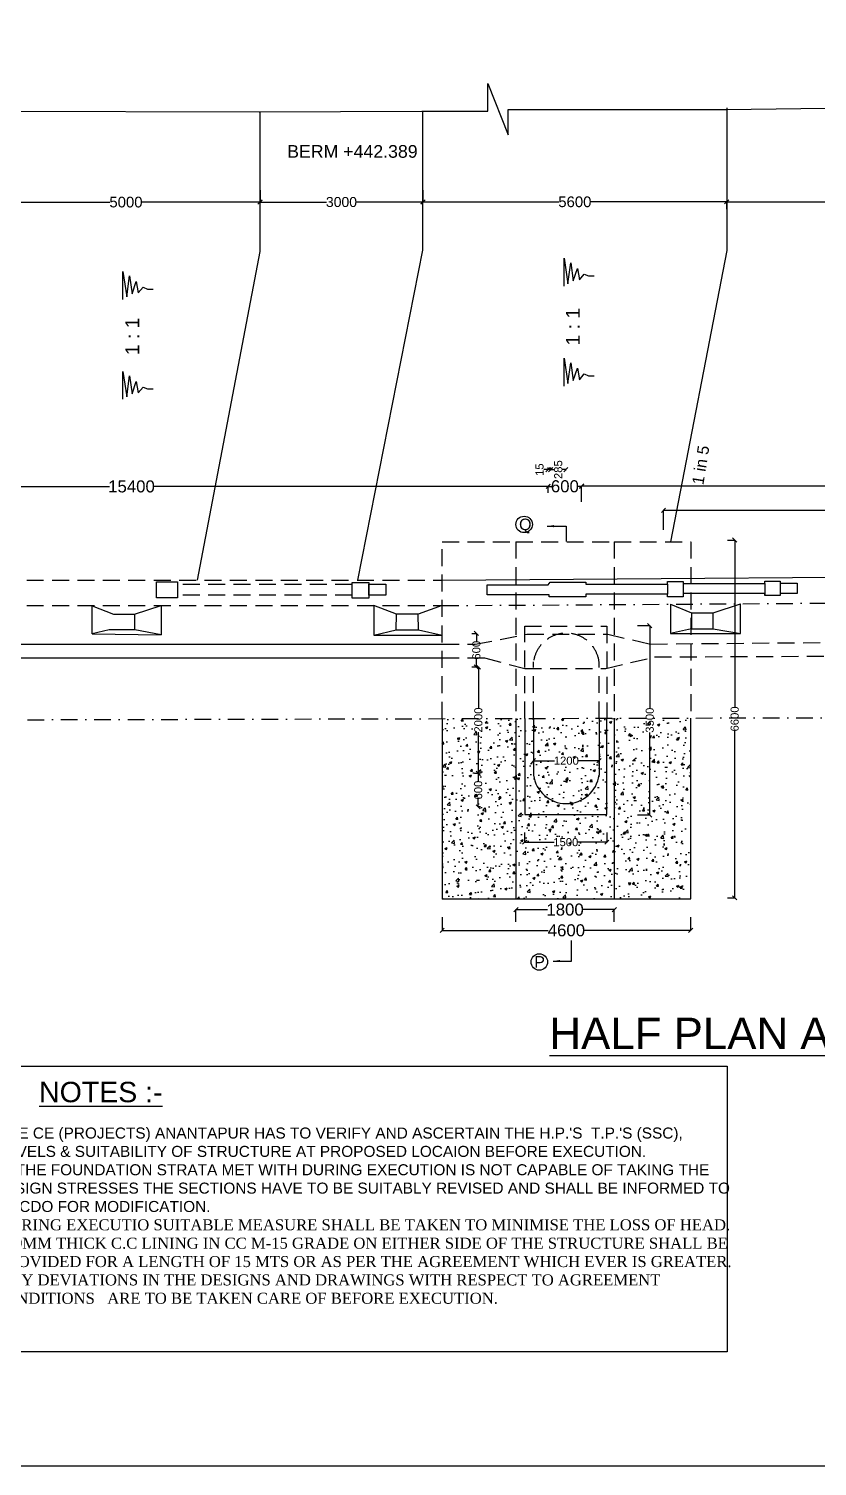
# Model space of a CAD drawing. Header units: inches. Extents: x 20329 to 26884, y 17169 to 22127.
# Drawn here: x 21561 to 22743, y 17736 to 19889 of the extents above; entities that cross this region are included whole.
import ezdxf

# ---------------------------------------------------------------- set-up
doc = ezdxf.new("R2010")
doc.units = ezdxf.units.IN
doc.header["$MEASUREMENT"] = 0
doc.linetypes.add('DASHDOT', pattern=[1, 0.5, -0.25, 0, -0.25])
doc.linetypes.add('HIDDEN', pattern=[9.525, 6.35, -3.175])
for name, color, linetype in [('DIMENSION', 255, 'Continuous'), ('DRAWING', 2, 'Continuous'), ('HATCH', 7, 'Continuous'), ('TEXT', 255, 'Continuous')]:
    doc.layers.add(name, color=color, linetype=linetype)
doc.styles.get("Standard").update_dxf_attribs({"font": 'arial.ttf'})
doc.dimstyles.get("Standard").update_dxf_attribs({"dimtxt": 12.0625, "dimasz": 6.3125, "dimexe": 0.18, "dimexo": 0.0625, "dimgap": 0.09, "dimtad": 0, "dimtih": 1, "dimtoh": 1, "dimdec": 4, "dimzin": 0, "dimdsep": 46, "dimtxsty": 'Standard', "dimblk": 'OBLIQUE', "dimcen": 0.09, "dimadec": 0, "dimazin": 0, "dimtfac": 1, "dimtdec": 4, "dimtofl": 0, "dimtmove": 0, "dimatfit": 3, "dimfxl": 1, "dimtolj": 1, "dimtzin": 0, "dimarcsym": 0})

# ---------------------------------------------------------------- blocks, each defined once
blk = doc.blocks.new('_Oblique')
at = {"color": 0, "linetype": 'ByBlock', "lineweight": -2}
blk.add_line((-0.5, -0.5), (0.5, 0.5), dxfattribs=at)
blk = doc.blocks.new('*D27')
at = {"layer": 'Defpoints', "color": 0, "transparency": 16777216}
for p in [(22608.5, 19123.3), (22608.5, 18587.3), (22619.4, 18587.3)]:
    blk.add_point(p, dxfattribs=at)
at = {"layer": 'TEXT', "color": 0, "lineweight": -2, "transparency": 16777216}
for p, q in [((22608.5, 19123.3), (22619.6, 19123.3)), ((22619.4, 19123.3), (22619.4, 18873.5)), ((22619.4, 18587.3), (22619.4, 18837.1)), ((22608.5, 18587.3), (22619.6, 18587.3))]:
    blk.add_line(p, q, dxfattribs=at)
at = {"layer": 'TEXT', "color": 0, "lineweight": -2, "transparency": 16777216, "xscale": 6.3125, "yscale": 6.3125, "zscale": 6.3125}
for p, rotation in [((22619.4, 19123.3), 90), ((22619.4, 18587.3), 270)]:
    blk.add_blockref('_Oblique', p, dxfattribs=dict(at, rotation=rotation))
at = {"layer": 'TEXT', "color": 0, "transparency": 16777216, "insert": (22619.4, 18855.3), "char_height": 12.1, "attachment_point": 5, "rotation": 90}
blk.add_mtext('\\A1;6600', dxfattribs=at)
blk = doc.blocks.new('*D28')
at = {"layer": 'Defpoints', "color": 0, "transparency": 16777216}
for p in [(22473.6, 18995.2), (22473.6, 18711.5), (22492.1, 18711.5)]:
    blk.add_point(p, dxfattribs=at)
at = {"layer": 'TEXT', "color": 0, "lineweight": -2, "transparency": 16777216}
for p, q in [((22473.6, 18995.2), (22492.3, 18995.2)), ((22492.1, 18995.2), (22492.1, 18871.5)), ((22492.1, 18711.5), (22492.1, 18835.2)), ((22473.6, 18711.5), (22492.3, 18711.5))]:
    blk.add_line(p, q, dxfattribs=at)
at = {"layer": 'TEXT', "color": 0, "lineweight": -2, "transparency": 16777216, "xscale": 6.3125, "yscale": 6.3125, "zscale": 6.3125}
for p, rotation in [((22492.1, 18995.2), 90), ((22492.1, 18711.5), 270)]:
    blk.add_blockref('_Oblique', p, dxfattribs=dict(at, rotation=rotation))
at = {"layer": 'TEXT', "color": 0, "transparency": 16777216, "insert": (22492.1, 18853.4), "char_height": 12.1, "attachment_point": 5, "rotation": 90}
blk.add_mtext('\\A1;3500', dxfattribs=at)
blk = doc.blocks.new('*D29')
at = {"layer": 'Defpoints', "color": 0, "transparency": 16777216}
for p in [(22317.8, 18787.6), (22416.1, 18792.7), (22416.1, 18787.6)]:
    blk.add_point(p, dxfattribs=at)
at = {"layer": 'TEXT', "color": 0, "lineweight": -2, "transparency": 16777216}
for p, q in [((22317.8, 18787.7), (22317.8, 18792.9)), ((22317.8, 18792.7), (22349.4, 18792.7)), ((22416.1, 18792.7), (22384.5, 18792.7)), ((22416.1, 18787.7), (22416.1, 18792.9))]:
    blk.add_line(p, q, dxfattribs=at)
at = {"layer": 'TEXT', "color": 0, "lineweight": -2, "transparency": 16777216, "xscale": 6.3125, "yscale": 6.3125, "zscale": 6.3125, "rotation": 180}
blk.add_blockref('_Oblique', (22317.8, 18792.7), dxfattribs=at)
at = {"layer": 'TEXT', "color": 0, "lineweight": -2, "transparency": 16777216, "xscale": 6.3125, "yscale": 6.3125, "zscale": 6.3125}
blk.add_blockref('_Oblique', (22416.1, 18792.7), dxfattribs=at)
at = {"layer": 'TEXT', "color": 0, "transparency": 16777216, "insert": (22367, 18792.7), "char_height": 12.06, "attachment_point": 5}
blk.add_mtext('\\A1;1200', dxfattribs=at)
blk = doc.blocks.new('*D30')
at = {"layer": 'Defpoints', "color": 0, "transparency": 16777216}
for p in [(22304.5, 18685.3), (22427.8, 18685.3), (22427.8, 18670.6)]:
    blk.add_point(p, dxfattribs=at)
at = {"layer": 'TEXT', "color": 0, "lineweight": -2, "transparency": 16777216}
for p, q in [((22304.5, 18685.3), (22304.5, 18670.4)), ((22427.8, 18685.3), (22427.8, 18670.4)), ((22304.5, 18670.6), (22348.7, 18670.6)), ((22427.8, 18670.6), (22383.7, 18670.6))]:
    blk.add_line(p, q, dxfattribs=at)
at = {"layer": 'TEXT', "color": 0, "lineweight": -2, "transparency": 16777216, "xscale": 6.3125, "yscale": 6.3125, "zscale": 6.3125, "rotation": 180}
blk.add_blockref('_Oblique', (22304.5, 18670.6), dxfattribs=at)
at = {"layer": 'TEXT', "color": 0, "lineweight": -2, "transparency": 16777216, "xscale": 6.3125, "yscale": 6.3125, "zscale": 6.3125}
blk.add_blockref('_Oblique', (22427.8, 18670.6), dxfattribs=at)
at = {"layer": 'TEXT', "color": 0, "transparency": 16777216, "insert": (22366.2, 18670.6), "char_height": 12.06, "attachment_point": 5}
blk.add_mtext('\\A1;1500', dxfattribs=at)
blk = doc.blocks.new('*D31')
at = {"layer": 'Defpoints', "color": 0, "transparency": 16777216}
for p in [(22225.1, 18983.5), (22225.1, 18933.2), (22232.1, 18933.2)]:
    blk.add_point(p, dxfattribs=at)
at = {"layer": 'TEXT', "color": 0, "lineweight": -2, "transparency": 16777216}
for p, q in [((22225.1, 18983.5), (22232.3, 18983.5)), ((22232.1, 18983.5), (22232.1, 18971.8)), ((22225.1, 18933.2), (22232.3, 18933.2)), ((22232.1, 18933.2), (22232.1, 18944.9))]:
    blk.add_line(p, q, dxfattribs=at)
at = {"layer": 'TEXT', "color": 0, "lineweight": -2, "transparency": 16777216, "xscale": 6.3125, "yscale": 6.3125, "zscale": 6.3125}
for p, rotation in [((22232.1, 18983.5), 90), ((22232.1, 18933.2), 270)]:
    blk.add_blockref('_Oblique', p, dxfattribs=dict(at, rotation=rotation))
at = {"layer": 'TEXT', "color": 0, "transparency": 16777216, "insert": (22232.1, 18958.3), "char_height": 12.1, "attachment_point": 5, "rotation": 90}
blk.add_mtext('\\A1;600', dxfattribs=at)
blk = doc.blocks.new('*D32')
at = {"layer": 'Defpoints', "color": 0, "transparency": 16777216}
for p in [(22229.1, 18933.2), (22229.1, 18773.9), (22235.1, 18773.9)]:
    blk.add_point(p, dxfattribs=at)
at = {"layer": 'TEXT', "color": 0, "lineweight": -2, "transparency": 16777216}
for p, q in [((22229.1, 18933.2), (22235.3, 18933.2)), ((22235.1, 18933.2), (22235.1, 18871.8)), ((22235.1, 18773.9), (22235.1, 18835.3)), ((22229.1, 18773.9), (22235.3, 18773.9))]:
    blk.add_line(p, q, dxfattribs=at)
at = {"layer": 'TEXT', "color": 0, "lineweight": -2, "transparency": 16777216, "xscale": 6.3125, "yscale": 6.3125, "zscale": 6.3125}
for p, rotation in [((22235.1, 18933.2), 90), ((22235.1, 18773.9), 270)]:
    blk.add_blockref('_Oblique', p, dxfattribs=dict(at, rotation=rotation))
at = {"layer": 'TEXT', "color": 0, "transparency": 16777216, "insert": (22235.1, 18853.6), "char_height": 12.1, "attachment_point": 5, "rotation": 90}
blk.add_mtext('\\A1;2000', dxfattribs=at)
blk = doc.blocks.new('*D33')
at = {"layer": 'Defpoints', "color": 0, "transparency": 16777216}
for p in [(22238.4, 18773.9), (22234.9, 18723.6), (22238.4, 18723.6)]:
    blk.add_point(p, dxfattribs=at)
at = {"layer": 'TEXT', "color": 0, "lineweight": -2, "transparency": 16777216}
for p, q in [((22238.3, 18773.9), (22234.8, 18773.9)), ((22234.9, 18773.9), (22234.9, 18762.2)), ((22238.3, 18723.6), (22234.8, 18723.6)), ((22234.9, 18723.6), (22234.9, 18735.3))]:
    blk.add_line(p, q, dxfattribs=at)
at = {"layer": 'TEXT', "color": 0, "lineweight": -2, "transparency": 16777216, "xscale": 6.3125, "yscale": 6.3125, "zscale": 6.3125}
for p, rotation in [((22234.9, 18773.9), 90), ((22234.9, 18723.6), 270)]:
    blk.add_blockref('_Oblique', p, dxfattribs=dict(at, rotation=rotation))
at = {"layer": 'TEXT', "color": 0, "transparency": 16777216, "insert": (22234.9, 18748.7), "char_height": 12.1, "attachment_point": 5, "rotation": 90}
blk.add_mtext('\\A1;600', dxfattribs=at)
blk = doc.blocks.new('*D61')
at = {"layer": 'Defpoints', "color": 0, "transparency": 16777216}
for p in [(21090.5, 19194.1), (22339.7, 19203.6), (22339.7, 19194.1)]:
    blk.add_point(p, dxfattribs=at)
at = {"layer": 'DIMENSION', "color": 0, "lineweight": -2, "transparency": 16777216}
for p, q in [((21090.5, 19194.2), (21090.5, 19203.7)), ((21090.5, 19203.6), (21682, 19203.6)), ((22339.7, 19203.6), (21748.2, 19203.6)), ((22339.7, 19194.2), (22339.7, 19203.7))]:
    blk.add_line(p, q, dxfattribs=at)
at = {"layer": 'DIMENSION', "color": 0, "lineweight": -2, "transparency": 16777216, "xscale": 6.3125, "yscale": 6.3125, "zscale": 6.3125, "rotation": 180}
blk.add_blockref('_Oblique', (21090.5, 19203.6), dxfattribs=at)
at = {"layer": 'DIMENSION', "color": 0, "lineweight": -2, "transparency": 16777216, "xscale": 6.3125, "yscale": 6.3125, "zscale": 6.3125}
blk.add_blockref('_Oblique', (22339.7, 19203.6), dxfattribs=at)
at = {"layer": 'DIMENSION', "color": 0, "transparency": 16777216, "insert": (21715.1, 19203.6), "char_height": 18, "attachment_point": 5}
blk.add_mtext('\\A1;15400', dxfattribs=at)
blk = doc.blocks.new('*D62')
at = {"layer": 'Defpoints', "color": 0, "transparency": 16777216}
for p in [(22339.7, 19194.2), (22389.9, 19203.8), (22389.9, 19194.2)]:
    blk.add_point(p, dxfattribs=at)
at = {"layer": 'DIMENSION', "color": 0, "lineweight": -2, "transparency": 16777216}
for p, q in [((22339.7, 19194.2), (22339.7, 19204)), ((22339.7, 19203.8), (22344.8, 19203.8)), ((22389.9, 19203.8), (22384.8, 19203.8)), ((22389.9, 19194.2), (22389.9, 19204))]:
    blk.add_line(p, q, dxfattribs=at)
at = {"layer": 'DIMENSION', "color": 0, "lineweight": -2, "transparency": 16777216, "xscale": 6.3125, "yscale": 6.3125, "zscale": 6.3125, "rotation": 180}
blk.add_blockref('_Oblique', (22339.7, 19203.8), dxfattribs=at)
at = {"layer": 'DIMENSION', "color": 0, "lineweight": -2, "transparency": 16777216, "xscale": 6.3125, "yscale": 6.3125, "zscale": 6.3125}
blk.add_blockref('_Oblique', (22389.9, 19203.8), dxfattribs=at)
at = {"layer": 'DIMENSION', "color": 0, "transparency": 16777216, "insert": (22364.8, 19203.8), "char_height": 18, "attachment_point": 5}
blk.add_mtext('\\A1;600', dxfattribs=at)
blk = doc.blocks.new('*D63')
at = {"layer": 'Defpoints', "color": 0, "transparency": 16777216}
for p in [(23643.2, 19204.4), (22389.9, 19180.4), (23643.2, 19180.4)]:
    blk.add_point(p, dxfattribs=at)
at = {"layer": 'DIMENSION', "color": 0, "lineweight": -2, "transparency": 16777216}
for p, q in [((22389.9, 19180.4), (22389.9, 19204.6)), ((22389.9, 19204.4), (22983.4, 19204.4)), ((23643.2, 19204.4), (23049.6, 19204.4)), ((23643.2, 19180.4), (23643.2, 19204.6))]:
    blk.add_line(p, q, dxfattribs=at)
at = {"layer": 'DIMENSION', "color": 0, "lineweight": -2, "transparency": 16777216, "xscale": 6.3125, "yscale": 6.3125, "zscale": 6.3125, "rotation": 180}
blk.add_blockref('_Oblique', (22389.9, 19204.4), dxfattribs=at)
at = {"layer": 'DIMENSION', "color": 0, "lineweight": -2, "transparency": 16777216, "xscale": 6.3125, "yscale": 6.3125, "zscale": 6.3125}
blk.add_blockref('_Oblique', (23643.2, 19204.4), dxfattribs=at)
at = {"layer": 'DIMENSION', "color": 0, "transparency": 16777216, "insert": (23016.5, 19204.4), "char_height": 18, "attachment_point": 5}
blk.add_mtext('\\A1;15400', dxfattribs=at)
blk = doc.blocks.new('*D66')
at = {"layer": 'Defpoints', "color": 0, "transparency": 16777216}
for p in [(22180.8, 18558.6), (22553.4, 18558.6), (22553.4, 18538.5)]:
    blk.add_point(p, dxfattribs=at)
at = {"layer": 'DIMENSION', "color": 0, "lineweight": -2, "transparency": 16777216}
for p, q in [((22180.8, 18558.5), (22180.8, 18538.3)), ((22553.4, 18558.5), (22553.4, 18538.3)), ((22180.8, 18538.5), (22339.8, 18538.5)), ((22553.4, 18538.5), (22394.4, 18538.5))]:
    blk.add_line(p, q, dxfattribs=at)
at = {"layer": 'DIMENSION', "color": 0, "lineweight": -2, "transparency": 16777216, "xscale": 6.3125, "yscale": 6.3125, "zscale": 6.3125, "rotation": 180}
blk.add_blockref('_Oblique', (22180.8, 18538.5), dxfattribs=at)
at = {"layer": 'DIMENSION', "color": 0, "lineweight": -2, "transparency": 16777216, "xscale": 6.3125, "yscale": 6.3125, "zscale": 6.3125}
blk.add_blockref('_Oblique', (22553.4, 18538.5), dxfattribs=at)
at = {"layer": 'DIMENSION', "color": 0, "transparency": 16777216, "insert": (22367.1, 18538.5), "char_height": 18, "attachment_point": 5}
blk.add_mtext('\\A1;4600', dxfattribs=at)
blk = doc.blocks.new('*D67')
at = {"layer": 'Defpoints', "color": 0, "transparency": 16777216}
for p in [(22438.9, 18569.6), (22291.4, 18551.3), (22438.9, 18551.3)]:
    blk.add_point(p, dxfattribs=at)
at = {"layer": 'DIMENSION', "color": 0, "lineweight": -2, "transparency": 16777216}
for p, q in [((22291.4, 18551.4), (22291.4, 18569.8)), ((22291.4, 18569.6), (22339, 18569.6)), ((22438.9, 18569.6), (22391.2, 18569.6)), ((22438.9, 18551.4), (22438.9, 18569.8))]:
    blk.add_line(p, q, dxfattribs=at)
at = {"layer": 'DIMENSION', "color": 0, "lineweight": -2, "transparency": 16777216, "xscale": 6.3125, "yscale": 6.3125, "zscale": 6.3125, "rotation": 180}
blk.add_blockref('_Oblique', (22291.4, 18569.6), dxfattribs=at)
at = {"layer": 'DIMENSION', "color": 0, "lineweight": -2, "transparency": 16777216, "xscale": 6.3125, "yscale": 6.3125, "zscale": 6.3125}
blk.add_blockref('_Oblique', (22438.9, 18569.6), dxfattribs=at)
at = {"layer": 'DIMENSION', "color": 0, "transparency": 16777216, "insert": (22365.1, 18569.6), "char_height": 18, "attachment_point": 5}
blk.add_mtext('\\A1;1800', dxfattribs=at)
blk = doc.blocks.new('*D70')
at = {"layer": 'Defpoints', "color": 0, "transparency": 16777216}
for p in [(21505.7, 19637.7), (21907.8, 19635), (21907.8, 19629.6)]:
    blk.add_point(p, dxfattribs=at)
at = {"layer": 'TEXT', "color": 0, "lineweight": -2, "transparency": 16777216}
for p, q in [((21505.7, 19637.6), (21505.7, 19629.4)), ((21505.7, 19629.6), (21682.8, 19629.6)), ((21907.8, 19629.6), (21730.7, 19629.6)), ((21907.8, 19634.9), (21907.8, 19629.4))]:
    blk.add_line(p, q, dxfattribs=at)
at = {"layer": 'TEXT', "color": 0, "lineweight": -2, "transparency": 16777216, "xscale": 6.3125, "yscale": 6.3125, "zscale": 6.3125, "rotation": 180}
blk.add_blockref('_Oblique', (21505.7, 19629.6), dxfattribs=at)
at = {"layer": 'TEXT', "color": 0, "lineweight": -2, "transparency": 16777216, "xscale": 6.3125, "yscale": 6.3125, "zscale": 6.3125}
blk.add_blockref('_Oblique', (21907.8, 19629.6), dxfattribs=at)
at = {"layer": 'TEXT', "color": 0, "transparency": 16777216, "insert": (21706.8, 19629.6), "char_height": 16, "attachment_point": 5}
blk.add_mtext('\\A1;5000', dxfattribs=at)
blk = doc.blocks.new('*D71')
at = {"layer": 'Defpoints', "color": 0, "transparency": 16777216}
for p in [(21907.8, 19647.5), (22152.1, 19647.5), (22152.1, 19629.7)]:
    blk.add_point(p, dxfattribs=at)
at = {"layer": 'TEXT', "color": 0, "lineweight": -2, "transparency": 16777216}
for p, q in [((21907.8, 19647.5), (21907.8, 19629.5)), ((22152.1, 19647.5), (22152.1, 19629.5)), ((21907.8, 19629.7), (22007.5, 19629.7)), ((22152.1, 19629.7), (22052.4, 19629.7))]:
    blk.add_line(p, q, dxfattribs=at)
at = {"layer": 'TEXT', "color": 0, "lineweight": -2, "transparency": 16777216, "xscale": 6.3125, "yscale": 6.3125, "zscale": 6.3125, "rotation": 180}
blk.add_blockref('_Oblique', (21907.8, 19629.7), dxfattribs=at)
at = {"layer": 'TEXT', "color": 0, "lineweight": -2, "transparency": 16777216, "xscale": 6.3125, "yscale": 6.3125, "zscale": 6.3125}
blk.add_blockref('_Oblique', (22152.1, 19629.7), dxfattribs=at)
at = {"layer": 'TEXT', "color": 0, "transparency": 16777216, "insert": (22029.9, 19629.7), "char_height": 15, "attachment_point": 5}
blk.add_mtext('\\A1;3000', dxfattribs=at)
blk = doc.blocks.new('*D72')
at = {"layer": 'Defpoints', "color": 0, "transparency": 16777216}
for p in [(22152.1, 19626.3), (22607.4, 19630), (22607.4, 19626.3)]:
    blk.add_point(p, dxfattribs=at)
at = {"layer": 'TEXT', "color": 0, "lineweight": -2, "transparency": 16777216}
for p, q in [((22152.1, 19626.4), (22152.1, 19630.2)), ((22152.1, 19630), (22355.8, 19630)), ((22607.4, 19630), (22403.7, 19630)), ((22607.4, 19626.4), (22607.4, 19630.2))]:
    blk.add_line(p, q, dxfattribs=at)
at = {"layer": 'TEXT', "color": 0, "lineweight": -2, "transparency": 16777216, "xscale": 6.3125, "yscale": 6.3125, "zscale": 6.3125, "rotation": 180}
blk.add_blockref('_Oblique', (22152.1, 19630), dxfattribs=at)
at = {"layer": 'TEXT', "color": 0, "lineweight": -2, "transparency": 16777216, "xscale": 6.3125, "yscale": 6.3125, "zscale": 6.3125}
blk.add_blockref('_Oblique', (22607.4, 19630), dxfattribs=at)
at = {"layer": 'TEXT', "color": 0, "transparency": 16777216, "insert": (22379.8, 19630), "char_height": 16, "attachment_point": 5}
blk.add_mtext('\\A1;5600', dxfattribs=at)
blk = doc.blocks.new('*D73')
at = {"layer": 'Defpoints', "color": 0, "transparency": 16777216}
for p in [(23420.5, 19630), (23420.5, 19630), (22607.4, 19619.2)]:
    blk.add_point(p, dxfattribs=at)
at = {"layer": 'TEXT', "color": 0, "lineweight": -2, "transparency": 16777216}
for p, q in [((22607.4, 19619.3), (22607.4, 19630.2)), ((22607.4, 19630), (22984.6, 19630)), ((23420.5, 19630), (23043.4, 19630)), ((23420.5, 19630), (23420.5, 19630.2))]:
    blk.add_line(p, q, dxfattribs=at)
at = {"layer": 'TEXT', "color": 0, "lineweight": -2, "transparency": 16777216, "xscale": 6.3125, "yscale": 6.3125, "zscale": 6.3125, "rotation": 180}
blk.add_blockref('_Oblique', (22607.4, 19630), dxfattribs=at)
at = {"layer": 'TEXT', "color": 0, "lineweight": -2, "transparency": 16777216, "xscale": 6.3125, "yscale": 6.3125, "zscale": 6.3125}
blk.add_blockref('_Oblique', (23420.5, 19630), dxfattribs=at)
at = {"layer": 'TEXT', "color": 0, "transparency": 16777216, "insert": (23014, 19630), "char_height": 16, "attachment_point": 5}
blk.add_mtext('\\A1;10000', dxfattribs=at)
blk = doc.blocks.new('*D144')
at = {"layer": 'Defpoints', "color": 0, "transparency": 16777216}
for p in [(22343.4, 19227.4), (22366.3, 19228.8), (22366.3, 19227.4)]:
    blk.add_point(p, dxfattribs=at)
at = {"layer": 'TEXT', "color": 0, "lineweight": -2, "transparency": 16777216}
for p, q in [((22343.4, 19227.5), (22343.4, 19229)), ((22343.4, 19228.8), (22348.6, 19228.8)), ((22366.3, 19228.8), (22361.1, 19228.8)), ((22366.3, 19227.5), (22366.3, 19229))]:
    blk.add_line(p, q, dxfattribs=at)
at = {"layer": 'TEXT', "color": 0, "lineweight": -2, "transparency": 16777216, "xscale": 6.3125, "yscale": 6.3125, "zscale": 6.3125, "rotation": 180}
blk.add_blockref('_Oblique', (22343.4, 19228.8), dxfattribs=at)
at = {"layer": 'TEXT', "color": 0, "lineweight": -2, "transparency": 16777216, "xscale": 6.3125, "yscale": 6.3125, "zscale": 6.3125}
blk.add_blockref('_Oblique', (22366.3, 19228.8), dxfattribs=at)
at = {"layer": 'TEXT', "color": 0, "transparency": 16777216, "insert": (22354.9, 19228.8), "char_height": 12.1, "attachment_point": 5, "rotation": 90}
blk.add_mtext('\\A1;285', dxfattribs=at)
blk = doc.blocks.new('*D145')
at = {"layer": 'Defpoints', "color": 0, "transparency": 16777216}
for p in [(22339.4, 19232.1), (22339.4, 19228.8), (22343.4, 19232.1)]:
    blk.add_point(p, dxfattribs=at)
at = {"layer": 'TEXT', "color": 0, "lineweight": -2, "transparency": 16777216}
for p, q in [((22339.4, 19228.8), (22333.1, 19228.8)), ((22339.4, 19232.1), (22339.4, 19228.6)), ((22343.4, 19228.8), (22339.4, 19228.8)), ((22343.4, 19232.1), (22343.4, 19228.6))]:
    blk.add_line(p, q, dxfattribs=at)
at = {"layer": 'TEXT', "color": 0, "lineweight": -2, "transparency": 16777216, "xscale": 6.3125, "yscale": 6.3125, "zscale": 6.3125, "rotation": 180}
blk.add_blockref('_Oblique', (22339.4, 19228.8), dxfattribs=at)
at = {"layer": 'TEXT', "color": 0, "lineweight": -2, "transparency": 16777216, "xscale": 6.3125, "yscale": 6.3125, "zscale": 6.3125}
blk.add_blockref('_Oblique', (22343.4, 19228.8), dxfattribs=at)
at = {"layer": 'TEXT', "color": 0, "transparency": 16777216, "insert": (22326.9, 19228.8), "char_height": 12.1, "attachment_point": 5, "rotation": 90}
blk.add_mtext('\\A1;15', dxfattribs=at)
blk = doc.blocks.new('*D146')
at = {"layer": 'Defpoints', "color": 0, "transparency": 16777216}
for p in [(23520.5, 19167.9), (22512.7, 19138.6), (23520.5, 19138.6)]:
    blk.add_point(p, dxfattribs=at)
at = {"layer": 'DIMENSION', "color": 0, "lineweight": -2, "transparency": 16777216}
for p, q in [((22512.7, 19138.7), (22512.7, 19168.1)), ((22512.7, 19167.9), (22983.5, 19167.9)), ((23520.5, 19167.9), (23049.7, 19167.9)), ((23520.5, 19138.7), (23520.5, 19168.1))]:
    blk.add_line(p, q, dxfattribs=at)
at = {"layer": 'DIMENSION', "color": 0, "lineweight": -2, "transparency": 16777216, "xscale": 6.3125, "yscale": 6.3125, "zscale": 6.3125, "rotation": 180}
blk.add_blockref('_Oblique', (22512.7, 19167.9), dxfattribs=at)
at = {"layer": 'DIMENSION', "color": 0, "lineweight": -2, "transparency": 16777216, "xscale": 6.3125, "yscale": 6.3125, "zscale": 6.3125}
blk.add_blockref('_Oblique', (23520.5, 19167.9), dxfattribs=at)
at = {"layer": 'DIMENSION', "color": 0, "transparency": 16777216, "insert": (23016.6, 19167.9), "char_height": 18, "attachment_point": 5}
blk.add_mtext('\\A1;12400', dxfattribs=at)

msp = doc.modelspace()

# ---------------------------------------------------------------- hatches: boundary and pattern name
at = {"layer": 'HATCH'}
h = msp.add_hatch(dxfattribs=at)
h.set_pattern_fill('AR-CONC', color=256, scale=5, style=0)
h.set_pattern_definition([(50, (0, 0), (35.86301, -3.137607), [3.75, -41.25]), (355, (0, 0), (-6.937567, 37.609607), [3, -33]), (100.4514, (2.99, -0.26), (28.92547, 34.471977), [3.18701, -35.057106]), (46.1842, (0, 10), (53.36205, -8.27595), [5.625, -61.875]), (96.6356, (4.447, 9.31), (46.733135, 48.70589), [4.78051, -52.58565]), (351.1842, (0, 10), (46.7331, 48.70593), [4.5, -49.5]), (21, (5, 7.5), (29.845353, -20.130945), [3.75, -41.25]), (326, (5, 7.5), (12.165767, 36.2575), [3, -33]), (71.4514, (7.487, 5.822), (42.01113, 16.126525), [3.18701, -35.057106]), (37.5, (0, 0), (0.607993, 16.6446927), [0, -32.6, 0, -33.5, 0, -33.125]), (7.5, (0, 0), (13.153477, 19.720586), [0, -19.1, 0, -31.85, 0, -12.625]), (327.5, (-11.15, 0), (26.691122, -1.1277436), [0, -12.5, 0, -39, 0, -51.75]), (317.5, (-16.15, 0), (29.159308, 5.00525), [0, -16.25, 0, -25.9, 0, -36.75])])
h.paths.add_polyline_path([(22180.77325, 18855.72034), (22553.44354, 18856.68145), (22553.44354, 18585.60273), (22180.77325, 18585.60273)])

# ---------------------------------------------------------------- linework, layer by layer
at = {"layer": 'DRAWING'}
for points in [[(26852.87028, 17735.62094), (20329.41228, 17735.62094), (20329.41228, 22126.52475), (26852.87028, 22126.52475)], [(22248.19615, 19041.36271), (22248.19615, 19056.40438), (22339.86303, 19056.40438), (22342.5734, 19060.27293), (22396.43335, 19060.27293), (22396.43335, 19057.1952), (22518.59745, 19057.1952), (22518.59745, 19061.3068), (22540.81733, 19061.3068), (22542.05065, 19061.3068), (22542.05065, 19058.28572), (22664.77072, 19058.28572), (22664.77072, 19061.87211), (22687.70647, 19061.87211), (22687.70647, 19058.70548), (22713.02579, 19058.70548), (22713.02579, 19043.03445), (22687.70647, 19043.03445), (22687.70647, 19040.06786), (22664.77072, 19040.06786), (22664.77072, 19043.26564), (22542.05065, 19043.26564), (22542.05065, 19038.224), (22518.59745, 19038.224), (22518.59745, 19042.49239), (22396.43335, 19042.49239), (22396.43335, 19038.34818), (22341.52054, 19038.34818), (22341.52054, 19041.36271), (22248.19615, 19041.36271)], [(21752.67987, 19060.59588), (21783.97457, 19060.59588), (21783.97457, 19036.59817), (21752.67987, 19036.59817)], [(22046.03984, 19059.87941), (22070.82997, 19059.87941), (22070.82997, 19036.30374), (22046.03984, 19036.30374)], [(22070.8186, 19057.44117), (22096.19314, 19057.44117), (22096.19314, 19040.92949), (22070.8186, 19040.92949)], [(21475.71093, 18334.91643), (22608.21246, 18334.91643), (22608.21246, 17906.86848), (21475.71093, 17906.86848)]]:
    msp.add_lwpolyline(points, close=True, dxfattribs=at)
for points in [[(20532.37354, 19761.08331), (21260.08778, 19765.49182), (21505.71928, 19766.08752), (21906.56737, 19764.87988), (22150.31752, 19765.85956), (22249.43629, 19765.85956), (22249.43629, 19807.55243), (22279.9833, 19730.50265), (22279.9833, 19768.37779), (22606.97506, 19768.37779), (23015.9026, 19773.99934), (23768.77247, 19779.46068), (23768.77247, 19818.02564), (23798.5369, 19742.52369), (23798.5369, 19780.96794), (23881.33311, 19780.96794), (24128.90897, 19780.96794), (24533.43381, 19780.96794), (24776.23313, 19780.96794), (25316.88049, 19780.96794), (25454.17855, 19780.96794)], [(21814.12268, 19063.08431), (21907.82046, 19555.67771), (21907.82046, 19764.88491)], [(22054.61132, 19063.18595), (22152.07781, 19557.75034), (22152.07781, 19765.85956)], [(22607.43684, 19770.85798), (22607.43684, 19556.908), (22523.23351, 19120.83866)], [(22363.61193, 19503.69453), (22363.61193, 19545.48353), (22369.46366, 19507.37543), (22373.58154, 19538.7713), (22377.48274, 19511.92242), (22383.5512, 19530.32689), (22386.58545, 19513.22156), (22393.95432, 19521.88248), (22400.45625, 19519.06769), (22408.90875, 19519.06769)], [(21702.1195, 19483.97375), (21702.1195, 19525.76275), (21707.97122, 19487.65464), (21712.0891, 19519.05052), (21715.9903, 19492.20164), (21722.05876, 19510.60611), (21725.09301, 19493.50077), (21732.46188, 19502.1617), (21738.96381, 19499.34691), (21747.41632, 19499.34691)], [(22363.61193, 19354.0205), (22363.61193, 19395.80951), (22369.46366, 19357.7014), (22373.58154, 19389.09727), (22377.48274, 19362.24839), (22383.5512, 19380.65286), (22386.58545, 19363.54753), (22393.95432, 19372.20845), (22400.45625, 19369.39366), (22408.90875, 19369.39366)], [(21702.1195, 19334.29972), (21702.1195, 19376.08872), (21707.97122, 19337.98061), (21712.0891, 19369.37649), (21715.9903, 19342.52761), (21722.05876, 19360.93208), (21725.09301, 19343.82675), (21732.46188, 19352.48767), (21738.96381, 19349.67288), (21747.41632, 19349.67288)], [(22180.77325, 19063.33052), (23099.71391, 19070.45739), (23697.63492, 19074.50319), (24004.13067, 19071.6989), (24827.04741, 19075.29389)], [(22518.59745, 19057.1952), (22518.59745, 19042.49239)], [(22542.05065, 19058.28572), (22542.05065, 19043.26564)], [(22664.77072, 19058.28572), (22664.77072, 19041.66675)], [(22687.70647, 19058.70548), (22687.70647, 19043.03445)], [(21656.28005, 19024.8701), (21688.0177, 19012.3209), (21719.69766, 19012.3209), (21759.4529, 19025.14619), (21759.4529, 18981.08508), (21719.90473, 18988.73888), (21719.90473, 19012.3877)], [(21719.90473, 18988.73888), (21681.80592, 18988.73888), (21656.28005, 18982.60503), (21656.28005, 19024.8701)], [(22180.77325, 19025.02896), (22144.77541, 19012.24635), (22112.2085, 19012.24635), (22078.41927, 19025.02896)], [(22078.41927, 19025.02896), (22078.41927, 18980.63596), (22180.77325, 18980.63596)], [(22522.93801, 19027.25473), (22522.93801, 18983.19535), (22628.14913, 18983.19535), (22628.14913, 19027.93913)], [(22522.93801, 19027.25473), (22554.50388, 19014.47504), (22587.33759, 19014.47504), (22628.14913, 19027.93913)], [(22111.93904, 18988.62694), (22112.2085, 19012.24635)], [(22145.13598, 18988.62694), (22144.77541, 19012.24635)], [(22554.50388, 19014.47504), (22554.50388, 18990.23974), (22587.33759, 18990.23974), (22587.33759, 19014.47504)], [(21656.28005, 18982.60503), (21759.4529, 18981.08508)], [(22078.41927, 18980.63596), (22111.93904, 18988.62694), (22145.13598, 18988.62694), (22180.77325, 18980.63596)], [(22554.50388, 18990.23974), (22522.93801, 18983.19535)], [(22587.33759, 18990.23974), (22628.14913, 18983.19535)], [(21215.05267, 18967.18154), (22180.77325, 18967.18154)], [(21215.05267, 18946.67894), (22180.77325, 18946.67894)], [(22180.77325, 18855.72034), (22180.77325, 18585.60273), (22553.44354, 18585.60273), (22553.44354, 18856.68145)], [(22291.38258, 18856.0056), (22291.38258, 18585.60273)], [(22304.54945, 18856.03955), (22304.54945, 18712.04907), (22427.81111, 18712.04907), (22427.81111, 18856.35744)], [(22438.88806, 18856.38601), (22438.88806, 18585.60273)]]:
    msp.add_lwpolyline(points, dxfattribs=at)
at = {"layer": 'DRAWING', "linetype": 'HIDDEN', "ltscale": 4}
for points in [[(22180.77325, 18855.72034), (22180.77325, 19120.83866), (22291.38258, 19120.83866), (22291.38258, 18856.0056)], [(22291.38258, 19120.83866), (22438.88806, 19120.83866), (22438.88806, 18856.38601)], [(22438.88806, 19120.83866), (22553.44354, 19120.83866), (22553.44354, 18856.68145)], [(21215.05267, 19063.33052), (22180.77325, 19063.33052)], [(22046.03984, 19056.63574), (21783.97457, 19056.63574)], [(22046.03984, 19040.54904), (21783.97457, 19040.54904)], [(21215.05267, 19025.02896), (22180.77325, 19025.02896)], [(22180.77325, 18967.18154), (22230.31887, 18967.18154), (22307.95737, 18982.19984), (22429.05408, 18982.19984), (22493.33353, 18967.52263), (23015.84989, 18972.19619), (23488.53306, 18975.37454), (23542.44432, 18975.67877), (23609.24887, 18991.73762), (23736.11411, 18991.73762), (23796.96787, 18975.17202), (24835.50061, 18975.17202), (24921.75035, 18991.77432), (24972.98858, 18991.77432)], [(22304.54945, 18856.03955), (22304.54945, 18994.44809), (22427.81111, 18994.44809), (22427.81111, 18856.35744)], [(22180.77325, 18946.67894), (22244.37842, 18946.67894), (22304.54945, 18930.74391), (22426.28426, 18930.74391), (22499.05505, 18948.1881), (23552.82197, 18953.16807), (23611.25707, 18940.85028), (23734.34969, 18940.85028), (23797.03144, 18952.91726), (24831.68989, 18956.59758), (24915.2629, 18941.08029), (24972.98858, 18941.08029)], [(22317.77975, 18856.07367), (22317.77975, 18940.92115)], [(22416.12984, 18856.07367), (22416.12984, 18940.92115)]]:
    msp.add_lwpolyline(points, dxfattribs=at)
at = {"layer": 'DRAWING', "linetype": 'DASHDOT', "ltscale": 50}
for points in [[(22180.77325, 19025.02896), (23383.05597, 19032.84978), (24021.92457, 19032.96657), (24799.14911, 19035.60194), (25625.37066, 19035.92824)], [(20456.96579, 18851.27468), (25645.75373, 18864.65644)]]:
    msp.add_lwpolyline(points, dxfattribs=at)
at = {"layer": 'DRAWING', "ltscale": 4}
for points in [[(22317.77975, 18856.07367), (22317.77975, 18771.2262)], [(22416.12984, 18856.07367), (22416.12984, 18771.2262)]]:
    msp.add_lwpolyline(points, dxfattribs=at)
at = {"layer": 'DRAWING', "linetype": 'HIDDEN', "ltscale": 4}
msp.add_arc((22366.95479, 18934.11339), 49.64404, 7.88189376, 172.11810624, dxfattribs=at)
at = {"layer": 'DRAWING', "ltscale": 4}
msp.add_arc((22366.95479, 18778.03396), 49.64404, 187.88189376, 352.11810624, dxfattribs=at)
at = {"layer": 'TEXT'}
for centre in [(22303.75044, 19146.73437), (22326.501, 18491.19684)]:
    msp.add_circle(centre, 12.33751, dxfattribs=at)

# ---------------------------------------------------------------- texts
for s, height, p in [('BERM +442.389', 19.008, (21948.50415, 19696.12862)), ('Q', 17.28, (22296.09597, 19138.16447)), ('P', 17.28, (22318.84653, 18482.62694)), ('%%UHALF PLAN AT TOP AND HALF PLAN AT BOTTOM', 47.0360931, (22341.69796, 18360.62398)), ('%%UNOTES :-', 30.5734605, (21576.5939, 18281.02016))]:
    msp.add_text(s, height=height, dxfattribs=at).set_placement(p)
for s, height, rotation, p in [('1 : 1', 20.736, 90, (21726.73774, 19400.29786)), ('1 : 1', 20.736, 90, (22387.19017, 19414.81171)), ('1 in 5', 17.28, 81.03584511, (22572.41095, 19205.14593))]:
    msp.add_text(s, height=height, rotation=rotation, dxfattribs=at).set_placement(p)
at = {"layer": 'TEXT', "insert": (21489.10105, 18243.12412), "char_height": 16.5, "width": 1838.8212134, "attachment_point": 1}
msp.add_mtext("1. THE CE (PROJECTS) ANANTAPUR HAS TO VERIFY AND ASCERTAIN THE H.P.'S  T.P.'S (SSC),\\P    LEVELS & SUITABILITY OF STRUCTURE AT PROPOSED LOCAION BEFORE EXECUTION.\\P2. IF THE FOUNDATION STRATA MET WITH DURING EXECUTION IS NOT CAPABLE OF TAKING THE\\P   DESIGN STRESSES THE SECTIONS HAVE TO BE SUITABLY REVISED AND SHALL BE INFORMED TO\\P   CE/CDO FOR MODIFICATION.\\P{\\fTimes New Roman|b0|i0|c0|p18;3. DURING EXECUTIO SUITABLE MEASURE SHALL BE TAKEN TO MINIMISE THE LOSS OF HEAD.\\P4. 100MM THICK C.C LINING IN CC M-15 GRADE ON EITHER SIDE OF THE STRUCTURE SHALL BE\\P    PROVIDED FOR A LENGTH OF 15 MTS OR AS PER THE AGREEMENT WHICH EVER IS GREATER.\\P5. ANY DEVIATIONS IN THE DESIGNS AND DRAWINGS WITH RESPECT TO AGREEMENT \\P   CONDITIONS   ARE TO BE TAKEN CARE OF BEFORE EXECUTION.}", dxfattribs=at)

# ---------------------------------------------------------------- dimensions: what is measured, and where the dimension line sits
at = {"layer": 'DIMENSION'}
dim = msp.add_aligned_dim(p1=(21090.47399, 19194.11053), p2=(22339.67327, 19194.11053), distance=9.44065, text='15400', dimstyle='Standard', override={"dimtxt": 18}, dxfattribs=at)
dim.commit()
dim.dimension.update_dxf_attribs({"geometry": '*D61', "text_midpoint": (21715.07363, 19203.55117)})
for base, p1, p2, text, picture, middle in [((22389.86464, 19203.79034), (22339.67327, 19194.17303), (22389.86464, 19194.17303), '600', '*D62', (22364.76895, 19203.79034)), ((23643.16162, 19204.42879), (22389.86464, 19180.37573), (23643.16162, 19180.37573), '15400', '*D63', (23016.51313, 19204.42879)), ((23520.52223, 19167.91573), (22512.68629, 19138.63772), (23520.52223, 19138.63772), '12400', '*D146', (23016.60426, 19167.91573)), ((22438.88806, 18569.62751), (22291.38258, 18551.30195), (22438.88806, 18551.30195), '1800', '*D67', (22365.13532, 18569.62751)), ((22553.44354, 18538.45731), (22180.77325, 18558.56766), (22553.44354, 18558.56766), '4600', '*D66', (22367.1084, 18538.45731))]:
    dim = msp.add_linear_dim(base=base, p1=p1, p2=p2, text=text, dimstyle='Standard', override={"dimtxt": 18}, dxfattribs=at)
    dim.commit()
    dim.dimension.update_dxf_attribs({"geometry": picture, "text_midpoint": middle})
at = {"layer": 'TEXT'}
for base, p1, p2, text, override, picture, middle in [((22152.07781, 19629.66516), (21907.82046, 19647.51532), (22152.07781, 19647.51532), '3000', {"dimtxt": 15}, '*D71', (22029.94913, 19629.66516)), ((21907.82046, 19629.62744), (21505.71928, 19637.71007), (21907.82046, 19634.98836), '5000', {"dimtxt": 16}, '*D70', (21706.76987, 19629.62744)), ((22607.43684, 19630.03232), (22152.07781, 19626.30564), (22607.43684, 19626.30564), '5600', {"dimtxt": 16}, '*D72', (22379.75732, 19630.03232)), ((23420.50623, 19629.97503), (22607.43684, 19619.23992), (23420.50623, 19629.97503), '10000', {"dimtxt": 16}, '*D73', (23013.97153, 19629.97503))]:
    dim = msp.add_linear_dim(base=base, p1=p1, p2=p2, text=text, dimstyle='Standard', override=override, dxfattribs=at)
    dim.commit()
    dim.dimension.update_dxf_attribs({"geometry": picture, "text_midpoint": middle})
for base, p1, p2, text, picture, middle in [((22339.44887, 19228.79991), (22343.39143, 19232.13616), (22339.44887, 19232.13616), '15', '*D145', (22326.86844, 19228.79991)), ((22366.33833, 19228.79991), (22343.39143, 19227.39392), (22366.33833, 19227.39392), '285', '*D144', (22354.86488, 19228.79991))]:
    dim = msp.add_linear_dim(base=base, p1=p1, p2=p2, text=text, dimstyle='Standard', override={"dimtxt": 12.1}, dxfattribs=at)
    dim.commit()
    dim.dimension.update_dxf_attribs({"geometry": picture, "text_midpoint": middle, "text_rotation": 90})
for p1, p2, distance, text, picture, middle in [((22608.46714, 19123.33173), (22608.46714, 18587.25099), 10.95949, '6600', '*D27', (22619.42664, 18855.29136)), ((22473.55881, 18995.17822), (22473.55881, 18711.54709), 18.55622, '3500', '*D28', (22492.11502, 18853.36266))]:
    dim = msp.add_aligned_dim(p1=p1, p2=p2, distance=distance, text=text, dimstyle='Standard', override={"dimtxt": 12.1}, dxfattribs=at)
    dim.commit()
    dim.dimension.update_dxf_attribs({"geometry": picture, "text_midpoint": middle, "text_rotation": 90})
for base, p1, p2, text, picture, middle in [((22232.13433, 18933.18088), (22225.084, 18983.49235), (22225.084, 18933.18088), '600', '*D31', (22232.13433, 18958.33661)), ((22235.13114, 18773.92683), (22229.05052, 18933.18088), (22229.05052, 18773.92683), '2000', '*D32', (22235.13114, 18853.55386)), ((22234.94489, 18723.55145), (22238.39496, 18773.92683), (22238.39496, 18723.55145), '600', '*D33', (22234.94489, 18748.73914))]:
    dim = msp.add_linear_dim(base=base, p1=p1, p2=p2, angle=90, text=text, dimstyle='Standard', override={"dimtxt": 12.1}, dxfattribs=at)
    dim.commit()
    dim.dimension.update_dxf_attribs({"geometry": picture, "text_midpoint": middle, "text_rotation": 90})
dim = msp.add_linear_dim(base=(22416.12984, 18792.72882), p1=(22317.77975, 18787.59403), p2=(22416.12984, 18787.59403), text='1200', dimstyle='Standard', dxfattribs=at)
dim.commit()
dim.dimension.update_dxf_attribs({"geometry": '*D29', "text_midpoint": (22366.95479, 18792.72882)})
dim = msp.add_aligned_dim(p1=(22304.54945, 18685.34364), p2=(22427.81111, 18685.34364), distance=-14.78675, text='1500', dimstyle='Standard', dxfattribs=at)
dim.commit()
dim.dimension.update_dxf_attribs({"geometry": '*D30', "text_midpoint": (22366.18028, 18670.55689)})

# ---------------------------------------------------------------- leaders
for points in [[(22338.4532, 19144.13078), (22366.68725, 19144.13078), (22366.68725, 19121.03177)], [(22347.42372, 18492.52513), (22374.57548, 18492.52513), (22374.57548, 18523.17501)]]:
    msp.add_leader(points, dimstyle='Standard', override={"dimasz": 10.3125}, dxfattribs=at)

doc.saveas('drawing.dxf')
